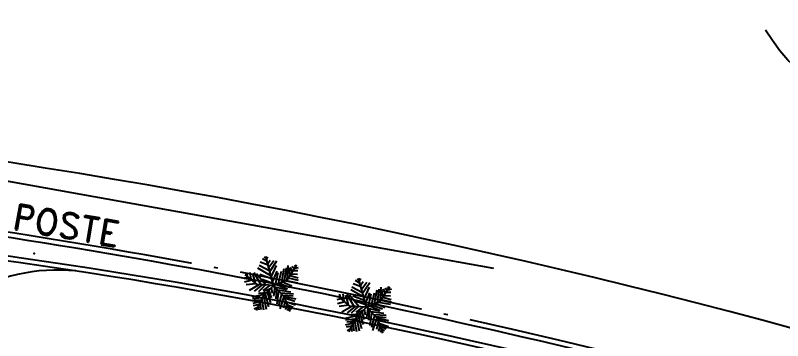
# Model space of a CAD drawing. Header units: millimetres. Extents: x 99 to 472, y 49 to 338.
# Drawn here: x 275.32 to 305.25, y 254.56 to 267.24 of the extents above; entities that cross this region are included whole.
import ezdxf

# ---------------------------------------------------------------- set-up
doc = ezdxf.new("R2010")
doc.units = ezdxf.units.MM
for name, pattern in [('ACAD_ISO04W100', [30.5, 24, -3, 0.5, -3]), ('DASHDOT', [1, 0.5, -0.25, 0, -0.25]), ('SOLID', [0])]:
    doc.linetypes.add(name, pattern=pattern)
for name, color, linetype in [('AUX2', 6, 'Continuous'), ('BANQUETA.', 2, 'Continuous'), ('DETALLES', 4, 'Continuous'), ('EJES', 1, 'DASHDOT'), ('LEVANTA', 5, 'SOLID'), ('PUERTAS', 2, 'Continuous'), ('PUNTOS_CON', 10, 'SOLID'), ('veg', 3, 'Continuous')]:
    doc.layers.add(name, color=color, linetype=linetype)
doc.styles.add('ATTR', font='romans.shx', dxfattribs={"width": 0.8, "height": 0.7})
doc.styles.add('ROMAND', font='romand.shx', dxfattribs={"height": 1})

# ---------------------------------------------------------------- blocks, each defined once
blk = doc.blocks.new('arbol4')
for p, q in [((-0.45648, 2.42424), (-0.9564, 2.75862)), ((-0.54342, 2.81436), (-0.7173, 2.95368)), ((0.06774, -0.40404), (-0.56226, 3.01596)), ((-0.4782, 2.70288), (-0.32604, 2.95368)), ((-0.2391, 1.28178), (-1.41282, 2.03412)), ((-0.36954, 1.97838), (-1.23894, 2.39634)), ((-0.39126, 2.20134), (-0.08694, 2.56356)), ((-0.2826, 1.75548), (0.34776, 2.47998)), ((-0.2391, 1.25388), (0.69552, 2.39634)), ((-0.10872, 0.58512), (0.58686, 1.86696)), ((2.71692, 1.78332), (2.78208, 1.56042)), ((-1.82226, -0.13404), (-3.08226, 1.12596)), ((-2.84736, 0.86382), (-2.8908, 1.33752)), ((-2.54304, 1.30962), (-2.47788, 0.52944)), ((-2.23878, 1.1703), (-2.0214, 0.05574)), ((-2.0649, 1.28178), (-1.3911, -0.16722)), ((-0.80424, -0.27864), (-1.7823, 1.11456)), ((-0.15216, 0.75234), (-1.5867, 1.72758)), ((-1.3911, 1.03098), (-0.10872, 0.41796)), ((0, 0), (0.60858, 1.1982)), ((0.30426, -0.30654), (0.73896, 1.05882)), ((0.6738, -0.19506), (1.13022, 1.1703)), ((1.04328, -0.05574), (1.45626, 1.47684)), ((1.39104, 0.02784), (1.71708, 1.53258)), ((1.68774, 0.13596), (2.94774, 1.75596)), ((1.69536, 0.13932), (1.93446, 1.75548)), ((1.9779, 1.44894), (2.0214, 0.58512)), ((2.1735, 1.56042), (2.30394, 0.9474)), ((2.39088, 1.644), (2.58648, 1.30962)), ((2.49954, 1.14246), (2.99946, 1.08672)), ((2.6952, 1.3932), (3.1299, 1.44894)), ((-2.78214, 0.78018), (-3.28206, 0.6966)), ((-2.36916, 0.41796), (-3.23856, 0.25074)), ((-1.17372, 0.41796), (0, -0.11148)), ((0.06774, -0.40404), (1.68774, 0.13596)), ((1.52148, 0.05574), (2.86902, -0.30654)), ((1.84746, 0.33438), (2.95596, -0.0279)), ((2.06484, 0.58512), (2.99946, 0.25074)), ((2.23872, 0.78018), (2.95596, 0.66876)), ((-1.93446, -0.0279), (-3.06468, -0.08364)), ((-1.6302, -0.19506), (-2.80386, -0.75234)), ((-1.21722, -0.22296), (-2.217, -0.89172)), ((0.06774, -0.40404), (-1.82226, -0.13404)), ((-0.89118, -0.27864), (-1.73886, -0.9753)), ((0.06774, -0.40404), (-1.28226, -1.57404)), ((-0.32604, -0.33438), (-1.21722, -0.89172)), ((-0.32604, -0.75234), (-1.13028, -1.00314)), ((-0.21738, -0.61302), (-0.15216, -1.28178)), ((0.21732, -0.58518), (-0.02172, -1.61616)), ((0.06774, -0.40404), (1.14774, -1.75404)), ((0.17388, -0.55734), (1.52148, -0.9753)), ((0.36948, -0.78024), (0.1956, -1.95054)), ((0.45642, -0.30654), (1.63014, -0.91956)), ((0.73896, -0.19506), (1.91268, -0.75234)), ((1.15194, -0.05574), (2.1735, -0.61302)), ((-0.97812, -1.30968), (-2.4996, -1.53258)), ((-1.3911, -1.6998), (-2.47788, -1.72764)), ((-1.28226, -1.57404), (-2.18226, -3.10404)), ((-0.84768, -1.17036), (-1.73886, -1.17036)), ((-1.17372, -1.50474), (-0.99984, -3.06516)), ((-0.9564, -1.30968), (-0.69552, -2.81436)), ((-0.73902, -1.08672), (-0.45648, -2.3685)), ((-0.49992, -0.91956), (-0.30432, -1.81122)), ((0.60858, -1.08672), (0.28254, -2.56356)), ((0.91284, -1.4211), (0.45642, -2.81436)), ((0.52164, -0.9474), (1.99962, -1.28178)), ((1.15194, -1.75548), (0.56508, -3.14874)), ((0.80418, -1.30968), (2.28216, -1.53258)), ((1.04328, -1.58832), (2.23872, -1.78338)), ((1.14774, -1.75404), (1.68774, -3.55404)), ((1.17372, -1.75548), (2.49954, -2.1456)), ((-1.6302, -2.1456), (-2.4996, -2.28492)), ((-1.7823, -2.45214), (-2.47788, -2.53572)), ((-1.5432, -1.97844), (-2.34744, -1.95054)), ((-1.89102, -2.6193), (-1.84752, -3.06516)), ((-1.67364, -2.25708), (-1.60842, -3.03726)), ((-1.43454, -1.83912), (-1.30416, -3.1209)), ((1.28238, -2.22918), (1.02156, -3.093)), ((1.21716, -1.9227), (2.39088, -2.3964)), ((1.3476, -2.3685), (2.4126, -2.8422)), ((-1.99968, -2.78652), (-2.39094, -2.95368)), ((1.43454, -2.67504), (1.23888, -3.31596)), ((1.43454, -2.70288), (2.13006, -3.093)), ((1.5432, -3.14874), (1.45626, -3.45528)), ((1.5432, -3.00942), (1.91268, -3.26022)), ((1.67358, -3.39954), (1.76052, -3.45528))]:
    blk.add_line(p, q)
at = {"style": 'ATTR', "width": 0.8, "flags": 9}
blk.add_attdef('ESTCODE', (0.06774, -0.40404), '', height=0.042, dxfattribs=at)
blk = doc.blocks.new('A$C20FC3698')
at = {"layer": 'veg', "xscale": 0.9999998995489492, "yscale": 0.9999998995489492, "zscale": 0.9999998995489492}
blk.add_blockref('arbol4', (3.282, 3.554, -6.65), dxfattribs=at)

msp = doc.modelspace()

# ---------------------------------------------------------------- linework, layer by layer
at = {"color": 2, "linetype": 'Continuous', "ltscale": 0.3}
msp.add_arc((233.45978, -10.32274), 274.99416, 63.6633228, 81.8530187, dxfattribs=at)
at = {"color": 1, "linetype": 'ACAD_ISO04W100', "ltscale": 0.3}
for start, end in [(80.060943, 82.2067902), (73.9470199, 80.060943)]:
    msp.add_arc((232.97451, -12.53764), 274.56066, start, end, dxfattribs=at)
at = {"color": 1, "linetype": 'Continuous', "ltscale": 0.3}
for centre, radius, start, end in [((232.97451, -12.53764), 274.36066, 73.9470199, 82.1636805), ((243.36775, 33.34891), 226.72156, 75.9975976, 83.184662), ((245.12792, 42.96634), 216.7641, 75.8406253, 83.3458997)]:
    msp.add_arc(centre, radius, start, end, dxfattribs=at)
at = {"layer": 'AUX2'}
msp.add_arc((247.0149, 19.01912), 270.50469, 66.1159355, 85.2109808, dxfattribs=at)
at = {"layer": 'BANQUETA.', "color": 2}
msp.add_arc((276.96283, 250.10419), 7.20444, 84.372768, 120.68912, dxfattribs=at)
at = {"layer": 'DETALLES'}
for p in [(276.04474, 257.94814, 100.11), (285.41457, 256.65691, 99.95), (289.01938, 255.95625, 99.75)]:
    msp.add_point(p, dxfattribs=at)
at = {"layer": 'EJES', "color": 4, "ltscale": 5}
msp.add_lwpolyline([(415.23594, 212.75343, 0.0580892), (358.23943, 248.51187, 0.02805902), (333.33958, 259.27715, 0.03453484), (289.90599, 271.70152, 0.03160652), (255.77018, 276.31792), (216.38494, 278.53009)], format="xyb", dxfattribs=at)
at = {"layer": 'LEVANTA'}
msp.add_lwpolyline([(293.98548, 257.36616), (267.56991, 262.0937)], dxfattribs=at)
at = {"layer": 'PUNTOS_CON', "color": 8, "linetype": 'Continuous', "flags": 128}
msp.add_lwpolyline([(308.8269, 262.63905), (308.10729, 263.27693), (307.42078, 263.87476), (306.80048, 264.39246), (306.27151, 264.80573), (305.82712, 265.15316), (305.45256, 265.48911), (305.13249, 265.85649), (304.84916, 266.25244), (304.5842, 266.66268)], dxfattribs=at)

# ---------------------------------------------------------------- block references
at = {"layer": 'PUERTAS', "xscale": 0.337247039084543, "yscale": 0.337247039084543, "zscale": 0.337247039084543, "rotation": 4.631229352815918}
for p in [(284.34617, 255.5557, 2.24269), (287.97192, 254.71525, 2.24269)]:
    msp.add_blockref('A$C20FC3698', p, dxfattribs=at)

# ---------------------------------------------------------------- texts
at = {"layer": 'DETALLES', "style": 'ROMAND'}
msp.add_text('POSTE', height=1, rotation=350.169813, dxfattribs=at).set_placement((275.15708, 258.91618))

doc.saveas('drawing.dxf')
